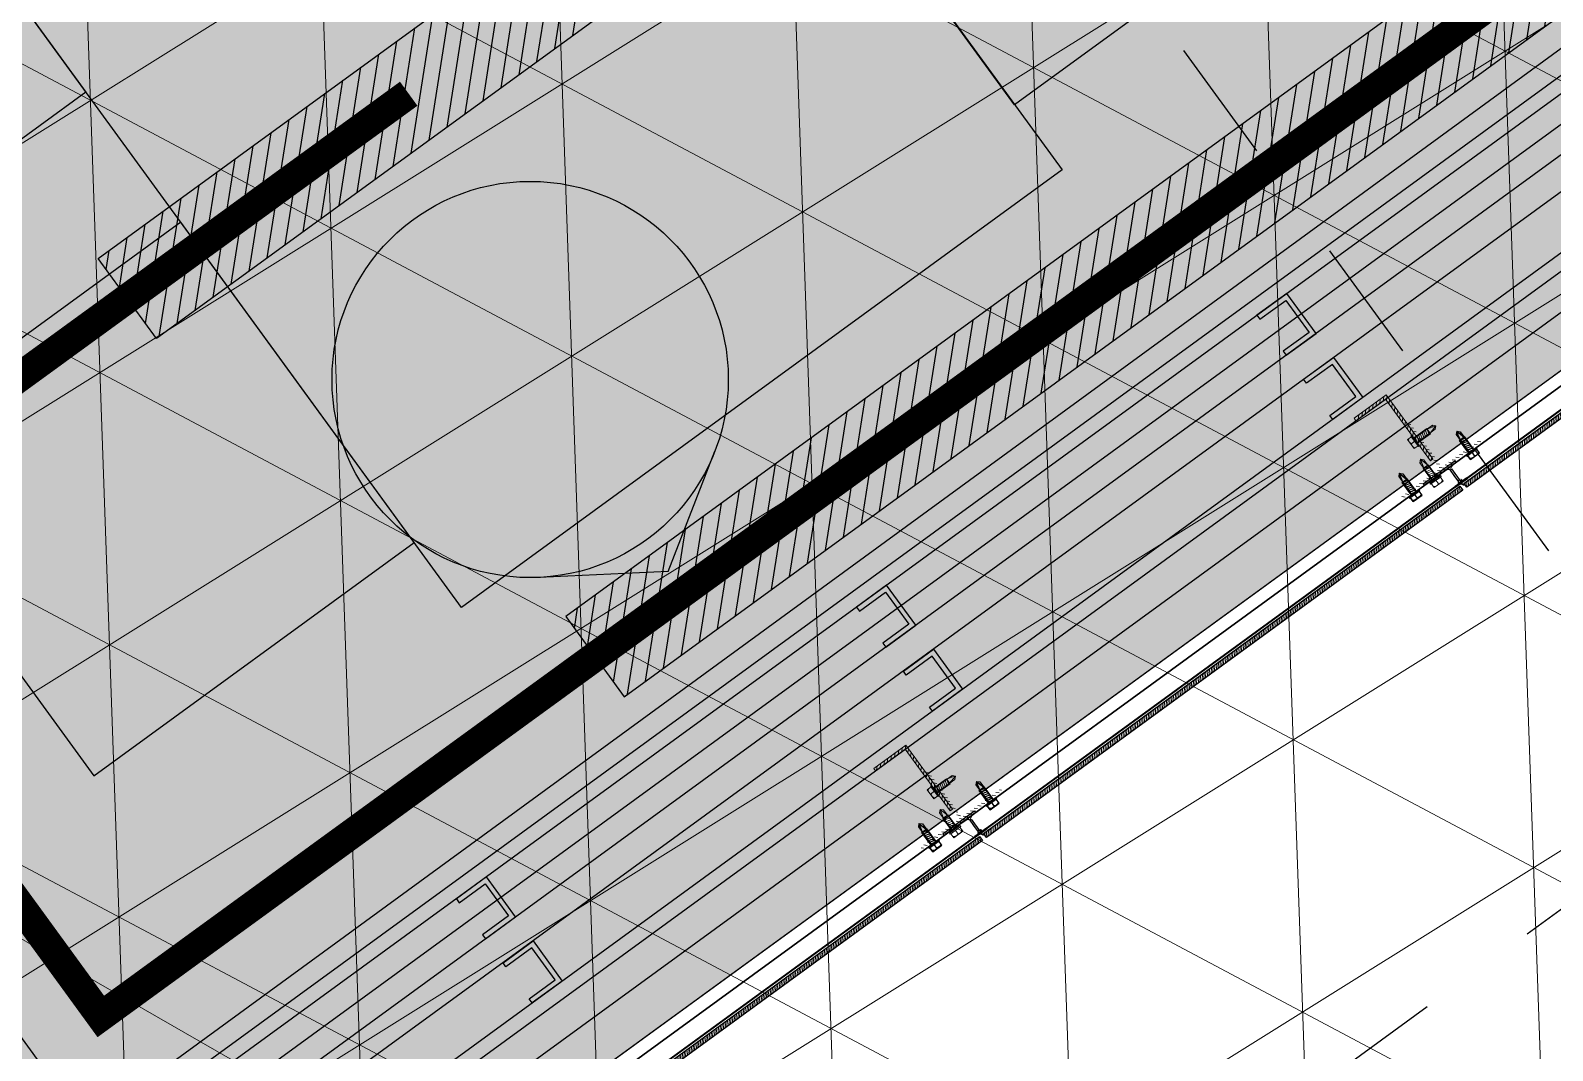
# Model space of a CAD drawing. Header units: metres. Extents: x 678805 to 1359287, y 2747329 to 5497370.
# Drawn here: x 679857.959 to 679859.495, y 2748707.776 to 2748708.806 of the extents above; entities that cross this region are included whole.
import ezdxf
from ezdxf.enums import TextEntityAlignment as Align

# ---------------------------------------------------------------- set-up
doc = ezdxf.new("R2010")
doc.units = ezdxf.units.M
doc.linetypes.add('XREF_MON_BUILDINGS$0$Dash_2_', pattern=[0.25, 0.125, -0.125])
doc.linetypes.add('XREF_MON_BUILDINGS$0$Hidden', pattern=[0.004, 0.002, -0.002])
for name, color, linetype in [('00_XREF_MON_HSC_PAVEMENT', 7, 'Continuous'), ('00_XREF_TWQ_BUILDINGS', 7, 'Continuous'), ('XREF_MON_BUILDINGS$0$00-AUX LIGHTING', 30, 'Continuous'), ('XREF_MON_BUILDINGS$0$00-Modulos DEFINIDOS', 7, 'Continuous'), ('XREF_MON_BUILDINGS$0$00-Modulos ROOFS', 2, 'Continuous'), ('XREF_MON_BUILDINGS$0$02-L-01_Structure t2', 7, 'Continuous'), ('XREF_MON_BUILDINGS$0$02-L-01_Struture aux', 4, 'Continuous'), ('XREF_MON_BUILDINGS$0$02-L-Insulation', 252, 'Continuous'), ('XREF_MON_BUILDINGS$0$02-L-INT Panel', 5, 'Continuous'), ('XREF_MON_BUILDINGS$0$02-L-panel', 5, 'Continuous'), ('XREF_MON_BUILDINGS$0$02_L_Furniture', 7, 'Continuous')]:
    doc.layers.add(name, color=color, linetype=linetype)
doc.layers.add('02-L-Waterfeatures 01', color=7, linetype='Continuous', true_color=0x4da6ff)
doc.layers.add('XREF_MON_BUILDINGS$0$0-WIPEOUTS', color=7, linetype='Continuous', true_color=0xffffff)
doc.layers.add('XREF_MON_BUILDINGS$0$00_AUX', color=3, linetype='Continuous', plot=False)
for name, color, linetype, lineweight in [('XREF_MON_BUILDINGS$0$02-H-251', 251, 'Continuous', 0), ('XREF_MON_BUILDINGS$0$02-H-254', 254, 'Continuous', 0), ('XREF_MON_BUILDINGS$0$02-L-01_Structure L', 7, 'Continuous', 5), ('XREF_MON_BUILDINGS$0$02-L-01_Structure T', 8, 'Continuous', 5), ('XREF_MON_GENERAL_LAYOUT$0$02-L-Level Curves 0.25-0.75m', 33, 'Continuous', 5)]:
    doc.layers.add(name, color=color, linetype=linetype, lineweight=lineweight)
doc.layers.add('XREF_MON_BUILDINGS$0$02-KH-13 Restaurant', color=7, linetype='Continuous', lineweight=30, true_color=0xed2d02)
doc.layers.add('XREF_MON_HSC_PAVEMENT$0$03-TR-Pavement_07_Precast irregular Concrete Blocks', color=7, linetype='Continuous', lineweight=5, true_color=0xb3b3b3)
doc.layers.get('XREF_MON_BUILDINGS$0$02-KH-13 Restaurant').off()
doc.styles.add('XREF_MON_GENERAL_LAYOUT$0$Standard', font='arial.ttf')
doc.linetypes.add('XREF_MON_BUILDINGS$0$BATTING', pattern='A,0.0001,-0.1,[134,ltypeshp.shx,S=0.1,R=0,X=-0.1,Y=0],-0.2,[134,ltypeshp.shx,S=0.1,R=180,X=0.1,Y=0],-0.1', length=0.4001)

# ---------------------------------------------------------------- blocks, each defined once
blk = doc.blocks.new('XREF_MON_BUILDINGS$0$modulo kiosco')
at = {"layer": 'XREF_MON_BUILDINGS$0$0-WIPEOUTS', "true_color": 0xfcfcfc}
h = blk.add_hatch(color=7, dxfattribs=at)
h.dxf.hatch_style = 1
h.paths.add_polyline_path([(119.6986085139215, -61.62058441969566), (119.6986085125245, -56.82058442011476), (124.4986085132696, -56.82058442058042), (124.4986085123383, -61.62058442132547)])
at = {"layer": 'XREF_MON_BUILDINGS$0$00-Modulos ROOFS', "lineweight": 0}
blk.add_lwpolyline([(119.6986085139215, -61.62058441969566), (119.6986085125245, -56.82058442011476), (124.4986085132696, -56.82058442058042), (124.4986085123383, -61.62058442132547)], close=True, dxfattribs=at)
at = {"layer": 'XREF_MON_BUILDINGS$0$00-Modulos ROOFS'}
blk.add_lwpolyline([(124.4986085137352, -57.12058442062698), (124.4986085132696, -56.82058442058042), (124.1986085125245, -56.82058442151174), (119.9986085128039, -56.82058442034759), (119.6986085125245, -56.82058442011476), (119.6986085125245, -57.12058442085981), (119.6986085134558, -61.32058442058042), (119.6986085139215, -61.62058441969566), (119.9986085128039, -61.62058442062698), (124.1986085125245, -61.62058442109264), (124.4986085123383, -61.62058442132547), (124.4986085128039, -61.32058442081325)], close=True, dxfattribs=at)
blk = doc.blocks.new('XREF_MON_BUILDINGS$0$Rest_4seats')
at = {"linetype": 'Continuous'}
for points in [[(-0.0811165887261609, 0.3716576872943165), (-0.0830123020676865, 0.7716531951077741), (-0.4830078098811974, 0.7697574817662485), (-0.4811120965396753, 0.3697619739528477)], [(0.5661806441763666, -0.3752829761968428), (0.5626261816610203, 0.3747086009533405), (-0.5623611840642866, 0.3693769071803104), (-0.5588067215489332, -0.3806146699698729)], [(-0.07756212621080749, -0.37833388985581), (-0.07566641286928188, -0.7783293976693244), (-0.4756619206827963, -0.78022511101085), (-0.4775576340243219, -0.3802296031973356)], [(0.08493604883847183, -0.3775637563109058), (0.08683176217999744, -0.7775592641242497), (0.4868272699933982, -0.7756635507827809), (0.4849315566517021, -0.3756680429693233)]]:
    blk.add_lwpolyline(points, close=True, dxfattribs=at)
at = {"layer": 'XREF_MON_BUILDINGS$0$00_AUX', "linetype": 'XREF_MON_BUILDINGS$0$Dash_2_'}
blk.add_lwpolyline([(-1.468512145004503, 1.66509695255553), (-1.452635545769148, -1.684865425381929), (1.472331605116459, -1.671003021572119), (1.456455005881253, 1.678959356365397)], close=True, dxfattribs=at)
blk = doc.blocks.new('XREF_MON_BUILDINGS$0$AUTORROSCANTE')
at = {"layer": 'XREF_MON_BUILDINGS$0$02-L-01_Structure t2', "color": 0}
for p, q in [((-31.20000000000002, 5.629165124598842), (-26.19999999999959, 5.62916512459816)), ((-31.19999999999999, -3.410605131648481e-13), (-26.19999999999976, 0)), ((-2.365309734828713, 2.5), (-25, 2.5)), ((0, 0), (-8.999999999999972, 2.5)), ((0, 0), (-3.600692283157343, -1.09366380576239)), ((0, 0), (-2.365309734828713, 2.5)), ((0, 0), (-2.365309734828713, -2.5)), ((-31.20000000000002, -5.629165124598899), (-26.19999999999948, -5.629165124599581)), ((-2.365309734828713, -2.5), (-25, -2.5)), ((-3.600692283157343, -1.09366380576239), (-2.365309734828713, -2.5))]:
    blk.add_line(p, q, dxfattribs=at)
at = {"layer": 'XREF_MON_BUILDINGS$0$02-L-01_Structure t2', "color": 253}
for p, q in [((-25, 3.149999999999977), (-8.999999999999943, 3.150000000000034)), ((-23.47427264461649, -3.14999999999992), (-25, 2.662522019210144)), ((-21.40651940967126, -3.14999999999992), (-23.06020473028568, 3.149999999999864)), ((-19.338766174726, -3.14999999999992), (-20.99245149534045, 3.14999999999992)), ((-17.27101293978083, -3.14999999999992), (-18.92469826039516, 3.150000000000034)), ((-15.20325970483566, -3.14999999999992), (-16.85694502544993, 3.150000000000034)), ((-13.1355064698904, -3.14999999999992), (-14.78919179050473, 3.149999999999977)), ((-11.06775323494514, -3.14999999999992), (-12.72143855555953, 3.149999999999977)), ((-9, -3.14999999999992), (-10.65368532061433, 3.150000000000034)), ((-9, -3.14999999999992), (-8.999999999999972, 3.150000000000034)), ((-25, -3.149999999999977), (-9, -3.149999999999977)), ((-3.600692283157343, -1.09366380576239), (-9, -2.5))]:
    blk.add_line(p, q, dxfattribs=at)
at = {"layer": 'XREF_MON_BUILDINGS$0$02-L-01_Structure t2', "color": 0}
for points in [[(-31.20000000000002, 5.629165124598842), (-26.19999999999996, 5.629165124598842), (-26.19999999999996, -5.629165124599581), (-31.20000000000002, -5.629165124599581)], [(-26.19999999999951, 6.5), (-25, 6.5), (-25, -6.500000000000057), (-26.19999999999951, -6.500000000000057)]]:
    blk.add_lwpolyline(points, close=True, dxfattribs=at)
for centre, start, end in [((-26.98608579049073, 2.367525475711773), 129.2840388374925, 214.1828116507075), ((-26.98608579049073, -2.366719793068796), 145.8304296466695, 230.7332658614822)]:
    blk.add_arc(centre, 4.213914209509284, start, end, dxfattribs=at)
blk = doc.blocks.new('XREF_MON_BUILDINGS$0$ULMA_Montante VV')
at = {"layer": 'XREF_MON_BUILDINGS$0$02-H-251', "ltscale": 125}
h = blk.add_hatch(dxfattribs=at)
h.set_pattern_fill('ANSI31', color=256, scale=0.001, angle=450, style=0)
h.set_pattern_definition([(134.9999999999999, (-0.05125000000043656, -0.00250000000005457), (-0.002245064030267289, -0.002245064030267287), [])])
edge = h.paths.add_edge_path()
edge.add_line((-0.05095000000073924, -0.00250000000005457), (0.04844999999841093, -0.00250000000005457))
edge.add_arc((0.04844999999841093, -0.002200000000129876), 0.0003, 270, 360)
edge.add_line((0.04874999999992724, -0.002200000000129876), (0.04874999999992724, -0.0003000000001520675))
edge.add_arc((0.04844999999841093, -0.0003000000001520675), 0.0003, 0, 90)
edge.add_line((0.04844999999841093, 0), (0, 0))
edge.add_line((0, 0), (0, 0.05719999999996617))
edge.add_arc((-0.0003000000015163096, 0.05719999999996617), 0.0003, 0, 90)
edge.add_line((-0.0003000000015163096, 0.05749999999989086), (-0.002200000000811997, 0.05749999999989086))
edge.add_arc((-0.002200000000811997, 0.05719999999996617), 0.0003, 90, 180)
edge.add_line((-0.002500000000509317, 0.05719999999996617), (-0.002500000000509317, 0))
edge.add_line((-0.002500000000509317, 0), (-0.05095000000073924, 0))
edge.add_arc((-0.05095000000073924, -0.0003000000001520675), 0.0003, 90, 180)
edge.add_line((-0.05125000000043656, -0.0003000000001520675), (-0.05125000000043656, -0.002200000000129876))
edge.add_arc((-0.05095000000073924, -0.002200000000129876), 0.0003, 180, 270)
blk = doc.blocks.new('XREF_MON_BUILDINGS$0$ULMA_Autotaladrante')
at = {"layer": 'XREF_MON_BUILDINGS$0$02-L-01_Structure T', "color": 252}
for p, q in [((-0.02500000000509317, 2.273736754432321e-13), (-0.02263469026956955, 0.00250000000005457)), ((-0.02500000000509317, 2.273736754432321e-13), (-0.01600000000325963, 0.00250000000005457)), ((-0.02500000000509317, 2.273736754432321e-13), (-0.02263469026956955, -0.002499999999599822)), ((-0.02500000000509317, 2.273736754432321e-13), (-0.02139930772136722, -0.001093663805477263)), ((-0.02263469026956955, 0.00250000000005457), (0, 0.00250000000005457)), ((0, 0.003150000000232467), (-0.01600000000325963, 0.003150000000232467)), ((-0.01600000000325963, -0.003149999999777719), (-0.01600000000325963, 0.003150000000232467)), ((-0.01600000000325963, -0.003149999999777719), (-0.01434631468237058, 0.003150000000232467)), ((-0.01393224676803584, -0.003149999999777719), (-0.01227856144714679, 0.003150000000232467)), ((-0.0118644935323573, -0.003149999999777719), (-0.01021080821146825, 0.003150000000232467)), ((-0.00979674029713351, -0.003149999999777719), (-0.008143054976244457, 0.003150000000232467)), ((-0.00772898706190972, -0.003149999999777719), (-0.006075301741020667, 0.003150000000232467)), ((-0.005661233826231182, -0.003149999999777719), (-0.004007548505342129, 0.003150000000232467)), ((-0.003593480591007392, -0.003149999999777719), (-0.001939795270118339, 0.003150000000232467)), ((-0.001525727355783602, -0.003149999999777719), (0, 0.002662522019363678)), ((0.006200000001172157, 0.005629165124673818), (0.001200000000153523, 0.005629165124673818)), ((0.006200000001172157, 2.273736754432321e-13), (0.001200000000153523, 2.273736754432321e-13)), ((-0.02139930772136722, -0.001093663805477263), (-0.02263469026956955, -0.002499999999599822)), ((-0.02263469026956955, -0.002499999999599822), (0, -0.002499999999599822)), ((-0.02139930772136722, -0.001093663805477263), (-0.01600000000325963, -0.002499999999599822)), ((0, -0.003149999999777719), (-0.01600000000325963, -0.003149999999777719)), ((0.006200000001172157, -0.005629165124219071), (0.001200000000153523, -0.005629165124219071))]:
    blk.add_line(p, q, dxfattribs=at)
for points in [[(0.001200000000153523, 0.006499999999959982), (0, 0.006499999999959982), (0, -0.006499999999732609), (0.001200000000153523, -0.006499999999732609)], [(0.006200000001172157, 0.005629165124673818), (0.001200000000153523, 0.005629165124673818), (0.001200000000153523, -0.005629165124219071), (0.006200000001172157, -0.005629165124219071)]]:
    blk.add_lwpolyline(points, close=True, dxfattribs=at)
for centre, start, end in [((0.001986085791031655, 0.002367525475847287), 325.8171883654993, 50.71596115511253), ((0.001986085791031655, -0.002366719792689764), 309.2667341381091, 34.16957033823044)]:
    blk.add_arc(centre, 0.004213914210367771, start, end, dxfattribs=at)
blk = doc.blocks.new('XREF_MON_BUILDINGS$0$ULMA_Escuadra40x80_Seccion')
at = {"layer": 'XREF_MON_BUILDINGS$0$02-H-251', "ltscale": 125}
h = blk.add_hatch(dxfattribs=at)
h.set_pattern_fill('ANSI31', color=256, scale=0.001, angle=360, style=0)
h.set_pattern_definition([(45, (0, 0), (-0.002245064030267288, 0.002245064030267289), [])])
h.paths.add_polyline_path([(0, 0.0799999999994725), (0.002999999989697244, 0.0799999999994725), (0.002999999989697244, 0.002999999999701686), (0.03999999999359716, 0.002999999999701686), (0.03999999999359716, 0), (0, 0)])
at = {"layer": 'XREF_MON_BUILDINGS$0$02-L-01_Structure L', "linetype": 'Continuous'}
blk.add_lwpolyline([(0, 0.0799999999994725), (0.002999999989697244, 0.0799999999994725), (0.002999999989697244, 0.002999999999701686), (0.03999999999359716, 0.002999999999701686), (0.03999999999359716, 0), (0, 0)], close=True, dxfattribs=at)
blk = doc.blocks.new('XREF_MON_BUILDINGS$0$Modulos_Restaurant Monasya')
at = {"layer": 'XREF_MON_BUILDINGS$0$00-AUX LIGHTING', "linetype": 'Continuous'}
h = blk.add_hatch(dxfattribs=at)
h.set_pattern_fill('ANSI31', color=1, scale=0.005, angle=180)
h.set_pattern_definition([(225, (40.55274165048733, 5.792600638013935), (0.01122532015133644, -0.01122532015133644), [])])
h.paths.add_polyline_path([(18.20590907266836, 4.369047816898842), (18.20590907266836, 4.469047816898751), (15.39991228505113, 4.469047816898751), (15.39991228505113, 4.369047816898842)])
h = blk.add_hatch(dxfattribs=at)
h.set_pattern_fill('ANSI31', color=1, scale=0.005, angle=180)
h.set_pattern_definition([(225, (40.47430946690049, -2.007220089990257), (0.01122532015133644, -0.01122532015133644), [])])
h.paths.add_polyline_path([(17.67227047816762, 3.798951550316474), (17.67227047816762, 3.898951550316497), (18.37466197329231, 3.898951550316497), (18.37466197329231, 3.798951550316474)])
at = {"layer": 'XREF_MON_BUILDINGS$0$02-H-251', "linetype": 'XREF_MON_BUILDINGS$0$Hidden', "ltscale": 125}
h = blk.add_hatch(dxfattribs=at)
h.set_pattern_fill('ANSI31', color=256, scale=0.001, angle=540.0335098901293, style=0)
h.set_pattern_definition([(225.0335098901293, (272.9656569557972, 175.2824043180491), (0.002246376689687705, -0.002243750602903029), [])])
edge = h.paths.add_edge_path()
edge.add_line((17.42734717253688, 4.771882116798452), (17.42534717287899, 4.771880947082707))
edge.add_line((17.42534717287901, 4.771880947082764), (17.41847553589182, 4.772122338715462))
edge.add_line((17.41847553589179, 4.772122338715462), (17.41759615086846, 4.773065908009869))
edge.add_arc((17.417376685882, 4.772861371657086), 0.0003, 42.98350989012935, 132.9835098901408)
edge.add_line((17.41717214952894, 4.773080836643544), (17.41622839381557, 4.77220127788155))
edge.add_line((17.41622839381557, 4.77220127788155), (17.41447803901923, 4.772262765560356))
edge.add_line((17.41447803901929, 4.772262765560413), (17.41359861794984, 4.773206373531821))
edge.add_arc((17.4133791529631, 4.773001837178185), 0.0003, 42.98350989014416, 132.9835098901408)
edge.add_line((17.41317461661009, 4.773221302164643), (17.41223082221333, 4.772341707351302))
edge.add_line((17.41223082221336, 4.772341707351302), (17.39927524970363, 4.772796819693781))
edge.add_arc((17.39934546378186, 4.774795586809205), 0.002, 180.0335098901293, 267.98810140124306, ccw=False)
edge.add_line((17.39734546412393, 4.774794417093403), (17.39734152840794, 4.781523770422325))
edge.add_line((17.39734152840794, 4.781523770422268), (17.39733606536802, 4.790864567812719))
edge.add_line((17.39733606536805, 4.790864567812719), (17.40248606448722, 4.790867579830831))
edge.add_line((17.40248606448722, 4.790867579830774), (17.40248547962932, 4.791867579659936))
edge.add_line((17.40248547962932, 4.791867579659993), (17.3971680866963, 4.79186446974029))
edge.add_arc((17.39716791123891, 4.792164469688714), 0.0003, -149.96649010987488, -89.96649010987068, ccw=False)
edge.add_line((17.39690819139082, 4.792014317763915), (17.39524351614443, 4.794893729415151))
edge.add_arc((17.3949837962964, 4.794743577490408), 0.0003, 30.03350989014379, 210.033509890125)
edge.add_line((17.39472407644826, 4.794593425565722), (17.39604199067793, 4.79231381121059))
edge.add_arc((17.39578227082984, 4.792163659285848), 0.0003, -89.96649010987068, 30.033509890125003, ccw=False)
edge.add_line((17.39578244628723, 4.791863659337423), (17.3880354821008, 4.791859128463614))
edge.add_line((17.3880354821008, 4.79185912846367), (17.3880360669587, 4.790859128634509))
edge.add_line((17.38803606695865, 4.790859128634452), (17.39403606593231, 4.790862637781743))
edge.add_line((17.39403606593237, 4.790862637781743), (17.39403708943365, 4.789112638080667))
edge.add_arc((17.39428708939096, 4.789112784295185), 0.0002500000000000272, 180.0335098901293, 360.0335098901293)
edge.add_line((17.3945370893482, 4.789112930509646), (17.39453606584692, 4.790862930210722))
edge.add_line((17.39453606584698, 4.790862930210665), (17.39553606567591, 4.790863515068565))
edge.add_line((17.39553606567586, 4.790863515068509), (17.3955455663546, 4.77461909500505))
edge.add_arc((17.39354556669673, 4.774617925289363), 0.002, -82.51907325967278, 0.033509890129323594, ccw=False)
edge.add_line((17.39380595898018, 4.772634948774567), (17.38789717928398, 4.771859044155065))
edge.add_line((17.38789717928398, 4.771859044155121), (17.38789823202816, 4.770059044462982))
edge.add_line((17.38789823202819, 4.770059044462982), (17.42734822528107, 4.770082117106426))
edge.add_line((17.42734822528109, 4.770082117106313), (17.42734717253691, 4.771882116798452))
h = blk.add_hatch(dxfattribs=at)
h.set_pattern_fill('ANSI31', color=256, scale=0.001, angle=540.0335098901293, style=0)
h.set_pattern_definition([(225.0335098901293, (273.5656568531796, 175.2827552327779), (0.002246376689687705, -0.002243750602903029), [])])
edge = h.paths.add_edge_path()
edge.add_line((18.02734706991924, 4.772233031527321), (18.02534707026135, 4.772231861811576))
edge.add_line((18.02534707026132, 4.772231861811633), (18.01847543327412, 4.772473253444332))
edge.add_line((18.01847543327415, 4.772473253444218), (18.01759604825082, 4.773416822738625))
edge.add_arc((18.01737658326437, 4.773212286385842), 0.0003, 42.98350989012935, 132.9835098901408)
edge.add_line((18.01717204691136, 4.773431751372414), (18.01622829119799, 4.772552192610419))
edge.add_line((18.01622829119799, 4.772552192610419), (18.01447793640165, 4.772613680289226))
edge.add_line((18.01447793640165, 4.772613680289169), (18.01359851533221, 4.773557288260577))
edge.add_arc((18.01337905034546, 4.773352751906941), 0.0003, 42.98350989014416, 132.9835098901408)
edge.add_line((18.01317451399245, 4.773572216893399), (18.01223071959569, 4.772692622080058))
edge.add_line((18.01223071959572, 4.772692622080172), (17.999275147086, 4.773147734422651))
edge.add_arc((17.99934536116422, 4.775146501537961), 0.002, 180.0335098901293, 267.98810140124306, ccw=False)
edge.add_line((17.99734536150629, 4.775145331822273), (17.9973414257903, 4.781874685151195))
edge.add_line((17.9973414257903, 4.781874685151138), (17.99733596275038, 4.791215482541588))
edge.add_line((17.99733596275041, 4.791215482541588), (18.00248596186958, 4.791218494559701))
edge.add_line((18.00248596186958, 4.791218494559644), (18.00248537701168, 4.792218494388806))
edge.add_line((18.00248537701168, 4.792218494388862), (17.99716798407866, 4.792215384469159))
edge.add_arc((17.99716780862127, 4.792515384417584), 0.0003, -149.96649010987488, -89.96649010987068, ccw=False)
edge.add_line((17.99690808877318, 4.792365232492784), (17.99524341352679, 4.79524464414402))
edge.add_arc((17.99498369367876, 4.795094492219278), 0.0003, 30.03350989014379, 210.033509890125)
edge.add_line((17.99472397383067, 4.794944340294592), (17.99604188806035, 4.79266472593946))
edge.add_arc((17.99578216821226, 4.792514574014717), 0.0003, -89.96649010987068, 30.033509890125003, ccw=False)
edge.add_line((17.99578234366959, 4.792214574066293), (17.98803537948316, 4.792210043192483))
edge.add_line((17.98803537948316, 4.792210043192426), (17.98803596434107, 4.791210043363265))
edge.add_line((17.98803596434107, 4.791210043363321), (17.99403596331473, 4.791213552510612))
edge.add_line((17.99403596331473, 4.791213552510612), (17.99403698681601, 4.789463552809536))
edge.add_arc((17.99428698677332, 4.789463699023941), 0.0002500000000000272, 180.0335098901293, 360.0335098901293)
edge.add_line((17.99453698673062, 4.789463845238402), (17.99453596322934, 4.791213844939477))
edge.add_line((17.99453596322928, 4.791213844939534), (17.99553596305822, 4.791214429797435))
edge.add_line((17.99553596305827, 4.791214429797378), (17.99554546373702, 4.77497000973392))
edge.add_arc((17.99354546407909, 4.774968840018118), 0.002, -82.51907325967278, 0.033509890129323594, ccw=False)
edge.add_line((17.99380585636254, 4.772985863503436), (17.98789707666634, 4.772209958883934))
edge.add_line((17.9878970766664, 4.772209958883877), (17.98789812941058, 4.770409959191738))
edge.add_line((17.98789812941055, 4.770409959191738), (18.02734812266343, 4.770433031835182))
edge.add_line((18.02734812266345, 4.770433031835182), (18.02734706991927, 4.772233031527321))
at = {"layer": 'XREF_MON_BUILDINGS$0$02-H-254', "ltscale": 125}
h = blk.add_hatch(dxfattribs=at)
h.set_pattern_fill('ANSI31', color=256, scale=0.0005, angle=180.0335098901293, style=0)
h.set_pattern_definition([(225.0335098901293, (273.1084896004012, 175.1551842837747), (0.001123188344843853, -0.001121875301451514), [])])
h.paths.add_polyline_path([(17.39383144930281, 4.798756136759152), (16.79896208758726, 4.798408222664989), (16.79896497221637, 4.793476035342451), (17.39383433292119, 4.793825677574318)])
h = blk.add_hatch(dxfattribs=at)
h.set_pattern_fill('ANSI31', color=256, scale=0.0005, angle=180.0335098901293, style=0)
h.set_pattern_definition([(225.0335098901293, (273.7084894977835, 175.1555351985035), (0.001123188344843853, -0.001121875301451514), [])])
h.paths.add_polyline_path([(17.99383134668517, 4.799107051487908), (17.39896198496956, 4.798759137393859), (17.39896486959873, 4.79382695007132), (17.99383423030361, 4.794176592303074)])
h = blk.add_hatch(dxfattribs=at)
h.set_pattern_fill('ANSI31', color=256, scale=0.0005, angle=180.0335098901293, style=0)
h.set_pattern_definition([(225.0335098901293, (274.3084893951659, 175.1558861132324), (0.001123188344843853, -0.001121875301451514), [])])
h.paths.add_polyline_path([(18.60917382122256, 4.79938022702504), (17.99896188235198, 4.799110052122614), (17.99896476698109, 4.79417786480019), (18.60917670484093, 4.794449767840206)])
at = {"layer": 'XREF_MON_BUILDINGS$0$00-AUX LIGHTING', "linetype": 'Continuous'}
for p, q in [((18.09548927758769, 4.393032444179084), (17.98586172246479, 4.322488557635495)), ((18.09548927758772, 4.393032444179084), (18.20428126639894, 4.3212066553466))]:
    blk.add_line(p, q, dxfattribs=at)
at = {"layer": 'XREF_MON_BUILDINGS$0$00-AUX LIGHTING', "color": 1, "linetype": 'Continuous'}
for points in [[(18.20590907266836, 4.369047816898842), (18.20590907266836, 4.469047816898751), (15.39991228505113, 4.469047816898751), (15.39991228505113, 4.369047816898842)], [(17.67227047816762, 3.798951550316474), (17.67227047816762, 3.898951550316497), (18.37466197329231, 3.898951550316497), (18.37466197329231, 3.798951550316474)]]:
    blk.add_lwpolyline(points, close=True, dxfattribs=at)
at = {"layer": 'XREF_MON_BUILDINGS$0$00-AUX LIGHTING', "linetype": 'Continuous', "const_width": 0.03}
blk.add_lwpolyline([(18.82291067885853, 0.3796215425745135), (14.78291067885553, 0.3796215425745135), (14.78291067885553, 4.419047816897432), (18.82291067885853, 4.419047816897432)], close=True, dxfattribs=at)
blk.add_lwpolyline([(18.023411851684, 3.848947085656164), (18.82291067885853, 3.848947085656164)], dxfattribs=at)
at = {"layer": 'XREF_MON_BUILDINGS$0$00-AUX LIGHTING', "linetype": 'Continuous'}
blk.add_circle((18.09408816524828, 4.154301051909215), 0.2, dxfattribs=at)
at = {"layer": 'XREF_MON_BUILDINGS$0$02-L-01_Struture aux', "linetype": 'XREF_MON_BUILDINGS$0$Hidden'}
for p, q in [((17.39472407644826, 4.794593425565722), (17.39604199067793, 4.792313811210533)), ((17.39524351614443, 4.794893729415207), (17.39690819139082, 4.792014317763915)), ((17.99472397383067, 4.794944340294592), (17.99604188806029, 4.792664725939403)), ((17.99524341352685, 4.795244644143963), (17.99690808877318, 4.792365232492784)), ((17.39578244628723, 4.791863659337423), (17.3880354821008, 4.79185912846367)), ((17.38803606695865, 4.790859128634452), (17.3880354821008, 4.79185912846367)), ((17.39383606596652, 4.790862520810151), (17.38803606695865, 4.790859128634452)), ((17.39383708946792, 4.789112521109132), (17.39383606596652, 4.790862520810151)), ((17.39553606567586, 4.790863515068509), (17.39433606588113, 4.790862813239073)), ((17.39433708938242, 4.789112813538054), (17.39433606588113, 4.790862813239073)), ((17.3955455663546, 4.77461909500505), (17.39553606567586, 4.790863515068509)), ((17.40248547962932, 4.791867579659993), (17.3971680866963, 4.79186446974029)), ((17.40248606448722, 4.790867579830774), (17.39733606536805, 4.790864567812719)), ((17.39734152840794, 4.781523770422268), (17.39733606536805, 4.790864567812719)), ((17.39734546412393, 4.774794417093403), (17.39734152840794, 4.781523770422268)), ((17.40248606448722, 4.790867579830774), (17.40248547962932, 4.791867579659993)), ((17.99578234366959, 4.792214574066293), (17.98803537948316, 4.792210043192426)), ((17.98803596434107, 4.791210043363321), (17.98803537948316, 4.792210043192426)), ((17.99383596334894, 4.791213435539021), (17.98803596434107, 4.791210043363321)), ((17.99383698685028, 4.789463435837888), (17.99383596334894, 4.791213435539021)), ((17.99553596305827, 4.791214429797378), (17.9943359632635, 4.791213727967943)), ((17.99433698676478, 4.789463728266924), (17.9943359632635, 4.791213727967943)), ((17.99554546373702, 4.77497000973392), (17.99553596305827, 4.791214429797378)), ((18.00248537701168, 4.792218494388862), (17.99716798407866, 4.792215384469159)), ((18.00248596186958, 4.791218494559644), (17.99733596275041, 4.791215482541588)), ((17.9973414257903, 4.781874685151138), (17.99733596275041, 4.791215482541588)), ((17.99734536150629, 4.775145331822273), (17.9973414257903, 4.781874685151138)), ((18.00248596186958, 4.791218494559644), (18.00248537701168, 4.792218494388862)), ((17.39380595898018, 4.772634948774567), (17.38789717928398, 4.771859044155121)), ((17.38789823202819, 4.770059044462982), (17.38789717928398, 4.771859044155121)), ((17.42734822528109, 4.770082117106313), (17.38789823202819, 4.770059044462982)), ((17.39927524970363, 4.772796819693781), (17.41223082221336, 4.772341707351302)), ((17.41317461661009, 4.773221302164643), (17.41223082221336, 4.772341707351302)), ((17.41359861794979, 4.773206373531821), (17.41447803901929, 4.772262765560413)), ((17.41447803901929, 4.772262765560413), (17.41622839381557, 4.77220127788155)), ((17.41717214952894, 4.773080836643544), (17.41622839381557, 4.77220127788155)), ((17.41759615086846, 4.773065908009812), (17.41847553589179, 4.772122338715462)), ((17.41847553589179, 4.772122338715462), (17.42534717287901, 4.771880947082764)), ((17.42734717253688, 4.771882116798452), (17.42534717287901, 4.771880947082764)), ((17.42609717275064, 4.771881385726147), (17.42534717287901, 4.771880947082764)), ((17.42734822528109, 4.770082117106313), (17.42734717253688, 4.771882116798452)), ((17.99380585636254, 4.772985863503436), (17.9878970766664, 4.772209958883877)), ((17.98789812941055, 4.770409959191738), (17.9878970766664, 4.772209958883877)), ((18.02734812266345, 4.770433031835182), (17.98789812941055, 4.770409959191738)), ((17.999275147086, 4.773147734422651), (18.01223071959572, 4.772692622080172)), ((18.01317451399245, 4.773572216893399), (18.01223071959572, 4.772692622080172)), ((18.01359851533221, 4.77355728826069), (18.01447793640165, 4.772613680289169)), ((18.01447793640165, 4.772613680289169), (18.01622829119799, 4.772552192610419)), ((18.01717204691136, 4.773431751372414), (18.01622829119799, 4.772552192610419)), ((18.01759604825082, 4.773416822738682), (18.01847543327415, 4.772473253444218)), ((18.01847543327415, 4.772473253444218), (18.02534707026132, 4.772231861811633)), ((18.02734706991924, 4.772233031527321), (18.02534707026132, 4.772231861811633)), ((18.02609707013301, 4.772232300455016), (18.02534707026132, 4.772231861811633)), ((18.02734812266345, 4.770433031835182), (18.02734706991924, 4.772233031527321))]:
    blk.add_line(p, q, dxfattribs=at)
at = {"layer": 'XREF_MON_BUILDINGS$0$02-L-01_Struture aux'}
for p, q in [((14.43684219078256, 4.770284427720981), (19.16363470716351, 4.773048930065102)), ((19.16363475933252, 4.772959730494676), (14.43684224295168, 4.77019522816488))]:
    blk.add_line(p, q, dxfattribs=at)
at = {"layer": 'XREF_MON_BUILDINGS$0$02-L-01_Struture aux', "linetype": 'Continuous'}
for p, q in [((14.68037604510289, 4.612079919485723), (18.92037531993833, 4.614559716902818)), ((14.68039359083934, 4.582079924617233), (18.92039286567478, 4.584559722034328))]:
    blk.add_line(p, q, dxfattribs=at)
at = {"layer": 'XREF_MON_BUILDINGS$0$02-L-01_Struture aux'}
for points in [[(14.43683060736214, 4.790089928240718), (19.06996957054417, 4.792799660247965)], [(19.06997002097359, 4.792029508509813), (14.43683105779212, 4.789319776502566)]]:
    blk.add_lwpolyline(points, dxfattribs=at)
at = {"layer": 'XREF_MON_BUILDINGS$0$02-L-01_Struture aux', "linetype": 'Continuous'}
for points in [[(17.46284172649933, 4.61370726676023), (17.4253755756161, 4.613685354376457), (17.42534633272203, 4.663685345825002), (17.46281248360526, 4.663707258202408), (17.46281540789471, 4.658707259057564), (17.43034925615632, 4.658688270969606), (17.43037265047155, 4.618688277811543), (17.46283880221756, 4.618707265905073), (17.46284172650695, 4.61370726676023)], [(17.96284164098466, 4.613999695700841), (17.92537549010137, 4.613977783317182), (17.92534624720736, 4.663977774765726), (17.96281239809059, 4.663999687143018), (17.96281532237998, 4.658999687998175), (17.93034917064159, 4.65898069991033), (17.93037256495688, 4.618980706752268), (17.96283871670289, 4.618999694845797), (17.96284164099228, 4.613999695700954)], [(18.46284155546994, 4.614292124641565), (18.4253754045867, 4.614270212257907), (18.42534616169263, 4.664270203706451), (18.46281231257592, 4.664292116083743), (18.46281523686531, 4.6592921169389), (18.43034908512692, 4.659273128850941), (18.43037247944216, 4.619273135692993), (18.46283863118816, 4.619292123786408), (18.46284155547755, 4.614292124641565)], [(17.46285927223579, 4.583707271866274), (17.42539312135256, 4.583685359495234), (17.42542236424663, 4.53368536804669), (17.46288851512986, 4.533707280424096), (17.46288559084047, 4.538707279569053), (17.43041943910208, 4.53868829148098), (17.43039604478679, 4.578688284639043), (17.4628621965328, 4.578707272721431), (17.46285927224341, 4.583707271866274)], [(17.96285918672112, 4.583999700806999), (17.92539303583783, 4.583977788435959), (17.9254222787319, 4.533977796987415), (17.96288842961519, 4.533999709364821), (17.96288550532574, 4.538999708509664), (17.93041935358735, 4.538980720421705), (17.93039595927212, 4.578980713579654), (17.96286211101813, 4.578999701662156), (17.96285918672874, 4.583999700806999)], [(18.46285910120639, 4.584292129747723), (18.42539295032316, 4.584270217376684), (18.42542219321723, 4.53427022592814), (18.46288834410052, 4.534292138305545), (18.46288541981107, 4.539292137450389), (18.43041926807268, 4.53927314936243), (18.43039587375745, 4.579273142520378), (18.46286202550345, 4.57929213060288), (18.46285910121401, 4.584292129747723)]]:
    blk.add_lwpolyline(points, dxfattribs=at)
at = {"layer": 'XREF_MON_BUILDINGS$0$02-L-01_Struture aux', "linetype": 'XREF_MON_BUILDINGS$0$Hidden'}
for centre, radius, start, end in [((17.3949837962964, 4.794743577490408), 0.0003, 30.03350985841886, 210.0335098584189), ((17.99498369367876, 4.795094492219278), 0.0003, 30.03350985841886, 210.0335098584189), ((17.39408708942517, 4.789112667323593), 0.0002500000000000272, 180.0335098901292, 0.03350989012914559), ((17.39578227082984, 4.792163659285848), 0.0003, 270.0335098901291, 30.03350985841886), ((17.39716791123891, 4.792164469688714), 0.0003, 210.0335098584189, 270.0335098901291), ((17.99408698680753, 4.789463582052349), 0.0002500000000000272, 180.0335098901292, 0.03350989012914559), ((17.99578216821226, 4.792514574014717), 0.0003, 270.0335098901291, 30.03350985841886), ((17.99716780862127, 4.792515384417584), 0.0003, 210.0335098584189, 270.0335098901291), ((17.39354556669673, 4.774617925289363), 0.002, 277.480926740577, 0.03350989012914559), ((17.39934546378186, 4.774795586809205), 0.002, 180.0335098901292, 267.9881014040331), ((17.4133791529631, 4.773001837178185), 0.0003, 42.98350996192605, 132.9835098961633), ((17.417376685882, 4.772861371657086), 0.0003, 42.98350986437296, 132.9835098961633), ((17.99354546407909, 4.774968840018118), 0.002, 277.480926740577, 0.03350989012914559), ((17.99934536116422, 4.775146501537961), 0.002, 180.0335098901292, 267.9881014040331), ((18.01337905034546, 4.773352751906941), 0.0003, 42.98350996192605, 132.9835098961633), ((18.01737658326437, 4.773212286385842), 0.0003, 42.98350986437296, 132.9835098961633)]:
    blk.add_arc(centre, radius, start, end, dxfattribs=at)
at = {"layer": 'XREF_MON_BUILDINGS$0$02-L-Insulation', "linetype": 'XREF_MON_BUILDINGS$0$BATTING', "ltscale": 0.08}
blk.add_line((14.31366377850838, 4.710232095462857), (19.11368439012728, 4.713039425828583), dxfattribs=at)
at = {"layer": 'XREF_MON_BUILDINGS$0$02-L-Insulation', "linetype": 'XREF_MON_BUILDINGS$0$BATTING', "ltscale": 0.04}
blk.add_line((18.91040748884114, 4.559553877724625), (14.6804082122955, 4.55707992888631), dxfattribs=at)
at = {"layer": 'XREF_MON_BUILDINGS$0$02-L-INT Panel', "linetype": 'Continuous'}
for p, q in [((14.52033805671175, 4.676986331106036), (19.08033727682181, 4.679653283043876)), ((14.68033802934906, 4.677079908369137), (18.9203373041845, 4.679559705785891)), ((14.68034680221729, 4.662079910934267), (18.92034607705273, 4.664559708351362)), ((14.68042283374189, 4.532079933166187), (18.92042210857727, 4.534559730583283)), ((14.12034249771193, 4.516841562344666), (18.93543087887821, 4.519568506018118)), ((18.90096520039759, 3.605966364305004), (18.90043088486607, 4.519548035993012)), ((13.49977468966352, 4.491863373775118), (18.90044276162791, 4.499240949101932))]:
    blk.add_line(p, q, dxfattribs=at)
at = {"layer": 'XREF_MON_BUILDINGS$0$02-L-panel'}
for points in [[(16.79896497142761, 4.793477383934032), (16.79896208758726, 4.798408222664989), (17.39383144930281, 4.798756136759152), (17.39383433001194, 4.793830651904727), (16.79896497142761, 4.793477383934032)], [(17.39896486880997, 4.793828298662902), (17.39896198496956, 4.798759137393859), (17.99383134668517, 4.799107051487908), (17.9938342273943, 4.794181566633597), (17.39896486567875, 4.793833652539433)], [(17.99896476619233, 4.794179213391772), (17.99896188235198, 4.799110052122614), (18.60917382267718, 4.799377739859779), (18.60917670338631, 4.794452255005353), (17.99896476619233, 4.794179213391772)]]:
    blk.add_lwpolyline(points, dxfattribs=at)
at = {"layer": 'XREF_MON_BUILDINGS$0$02-L-panel', "ltscale": 125}
for points in [[(17.39383433001194, 4.793830651904727), (17.39383144930281, 4.798756136759152)], [(17.9938342273943, 4.794181566633597), (17.99383134668517, 4.799107051487908)]]:
    blk.add_lwpolyline(points, dxfattribs=at)
at = {"layer": 'XREF_MON_BUILDINGS$0$02-L-01_Struture aux', "xscale": -0.001000000003841706, "yscale": 0.000999999996565748, "zscale": 0.001, "rotation": 90.0335098901293}
for p in [(17.36876395121146, 4.747097849796887), (17.44060691372613, 4.747262415537762), (17.96876384859382, 4.747448764525643), (18.04060681110855, 4.747613330266631)]:
    blk.add_blockref('XREF_MON_BUILDINGS$0$AUTORROSCANTE', p, dxfattribs=at)
at = {"layer": 'XREF_MON_BUILDINGS$0$02-L-01_Struture aux'}
for name, p, rotation in [('XREF_MON_BUILDINGS$0$ULMA_Autotaladrante', (17.41496357325002, 4.773447555283042), 90.03825094219576), ('XREF_MON_BUILDINGS$0$ULMA_Autotaladrante', (18.01496347063244, 4.773798470011798), 90.03825094219576), ('XREF_MON_BUILDINGS$0$ULMA_Montante VV', (17.40219931981369, 4.767567408140508), 180.0335098901292), ('XREF_MON_BUILDINGS$0$ULMA_Montante VV', (18.00219921719605, 4.767918322869377), 180.0335098901292), ('XREF_MON_BUILDINGS$0$ULMA_Escuadra40x80_Seccion', (17.40475316310187, 4.67550598209084), 0.03350989012920974), ('XREF_MON_BUILDINGS$0$ULMA_Escuadra40x80_Seccion', (18.00475306048423, 4.67585689681971), 0.03350989012920974), ('XREF_MON_BUILDINGS$0$ULMA_Autotaladrante', (17.40772115423408, 4.730236138408031), 0.04299199932323648), ('XREF_MON_BUILDINGS$0$ULMA_Autotaladrante', (18.00772105161644, 4.730587053136901), 0.04299199932323648)]:
    blk.add_blockref(name, p, dxfattribs=dict(at, rotation=rotation))
at = {"layer": 'XREF_MON_BUILDINGS$0$02_L_Furniture', "rotation": 269.7659035143025}
blk.add_blockref('XREF_MON_BUILDINGS$0$Rest_4seats', (15.69381377204786, 3.737427214865534), dxfattribs=at)
at = {"layer": 'XREF_MON_BUILDINGS$0$02_L_Furniture', "xscale": -1, "rotation": 90.30464451300057}
blk.add_blockref('XREF_MON_BUILDINGS$0$Rest_4seats', (17.90784675667919, 3.738790278431111), dxfattribs=at)
blk = doc.blocks.new('XREF_MON_BUILDINGS')
at = {"layer": 'XREF_MON_BUILDINGS$0$02-KH-13 Restaurant', "linetype": 'Continuous', "xscale": -1, "rotation": 306.058413230031}
blk.add_blockref('XREF_MON_BUILDINGS$0$modulo kiosco', (679978.2022615978, 2748646.821237208), dxfattribs=at)
at = {"layer": 'XREF_MON_BUILDINGS$0$00-Modulos DEFINIDOS', "rotation": 216.0573440932065}
blk.add_blockref('XREF_MON_BUILDINGS$0$Modulos_Restaurant Monasya', (679870.6460366151, 2748722.461789462), dxfattribs=at)
blk = doc.blocks.new('XREF_MON_HSC_PAVEMENT')
at = {"layer": 'XREF_MON_HSC_PAVEMENT$0$03-TR-Pavement_07_Precast irregular Concrete Blocks', "linetype": 'Continuous'}
h = blk.add_hatch(dxfattribs=at)
h.set_pattern_fill('NET3', color=256, scale=0.075, angle=92)
h.set_pattern_definition([(91.99999999999997, (679898.7697564481, 2748715.385348614), (-0.2379799406839221, -0.008310442652282986), []), (152, (679898.7697564481, 2748715.385348614), (-0.1117929158883903, -0.2102518955495319), []), (212, (679898.7697564481, 2748715.385348614), (0.1261870247955318, -0.201941452897249), [])])
h.paths.add_polyline_path([(679858.5016801929, 2748700.126433144), (679883.3906801362, 2748715.619636551), (679862.621122878, 2748743.643882493), (679859.153208235, 2748741.480948735), (679858.8356451598, 2748741.990027512), (679839.8293875301, 2748730.135477967)])
blk = doc.blocks.new('XREF_MON_GENERAL_LAYOUT')
at = {"layer": 'XREF_MON_GENERAL_LAYOUT$0$02-L-Level Curves 0.25-0.75m', "ltscale": 0.3}
blk.add_lwpolyline([(679835.8225530373, 2748725.3796386), (679836.9342611069, 2748725.946754816), (679839.6987395616, 2748721.515923833), (679840.815287473, 2748722.085509001), (679843.5743617197, 2748717.653335581), (679844.6910517993, 2748718.222993273), (679847.3328790508, 2748713.978456274), (679918.0560951032, 2748673.411103243)], dxfattribs=at)
at = {"style": 'XREF_MON_GENERAL_LAYOUT$0$Standard'}
for tag, height, rotation, p in [('604,00', 1, 330.2642936667779, (679905.770310239, 2748776.557787406)), ('603,00', 1, 330.2642936667779, (679901.860927013, 2748753.477248972)), ('600,00', 1, 133.8259836638873, (679944.5968217494, 2748745.152639077)), ('602,00', 1, 330.2642936667779, (679883.3191980837, 2748738.726865312)), ('601,00', 1, 117.8905743169221, (679920.9720408977, 2748732.870057053)), ('601,00', 1, 330.2642936667779, (679864.7774691544, 2748723.976481652)), ('600,00', 1, 40.88332108062335, (679777.4053656742, 2748705.443575754, 1.169999999973397)), ('602,00', 1, 330.2642936667779, (679941.2749349186, 2748705.483031567)), ('601,00', 1, 40.88332108062335, (679701.7983696235, 2748703.888586182, 1.169999999973397)), ('598,00', 0.9999999999999999, 62.09100844466732, (679810.2666232066, 2748702.618736548)), ('600,00', 1, 330.2642936667779, (679877.7814736818, 2748691.131234986)), ('600,00', 0.9999999999999999, 19.55108886768879, (679920.4438211058, 2748685.495504646)), ('601,00', 1, 330.2642936667779, (679934.8129193163, 2748683.803636156)), ('599,00', 1, 330.2642936667779, (679854.5671008349, 2748679.061113989)), ('600,00', 1, 88.39282059591216, (679743.9134691327, 2748675.571576328)), ('599,00', 0.9999999999999998, 20.60862043003912, (679924.2598928241, 2748675.216416284)), ('601,00', 1, 88.39282059591216, (679728.0345944045, 2748671.317844195, -2)), ('602,00', 1, 88.39282059591216, (679711.8257639392, 2748665.966083916, -1)), ('603,00', 1, 88.39282059591216, (679695.6151318625, 2748660.611015213)), ('599,00', 1, 40.88332108062335, (679788.8072719976, 2748655.829159783, 1.169999999973397)), ('601,00', 1, 40.88332108062335, (679627.6123405045, 2748644.602575284, 1.169999999973397)), ('603,00', 0.9999999999999999, 41.70580600405471, (679702.4989019763, 2748628.484392532, 1.169999999925494)), ('600,00', 1, 40.88332108062335, (679645.924961585, 2748597.926138933, 1.169999999973397)), ('599,00', 1, 34.22767859632935, (679673.5743901337, 2748555.136007577, 5.33999999991769))]:
    blk.add_attdef(tag, text='', height=height, rotation=rotation, dxfattribs=at).set_placement(p, align=Align.MIDDLE)
at = {"ltscale": 0.3, "style": 'XREF_MON_GENERAL_LAYOUT$0$Standard'}
for tag, height, rotation, p in [('603,50', 1, 330.2642936667779, (679911.500620042, 2748760.570188188)), ('602,50', 1, 330.2642936667779, (679892.8646878856, 2748745.846442295)), ('600,50', 1, 133.8259836638873, (679933.0482653556, 2748738.729379551)), ('601,50', 1, 330.2642936667779, (679873.5807466183, 2748731.671495228)), ('601,50', 0.9999999999999999, 101.285674792814, (679909.5220062692, 2748726.945334854)), ('602,50', 1, 330.2642936667779, (679948.6248547818, 2748713.859774644)), ('600,50', 1, 39.60595393010205, (679743.242567131, 2748706.971262414)), ('600,50', 1, 330.2642936667779, (679880.2659989139, 2748702.726026631)), ('600,50', 0.9999999999999999, 17.35374479888441, (679917.6150982407, 2748690.553931213)), ('599,50', 1, 330.2642936667779, (679867.1974978975, 2748684.716235158)), ('599,50', 0.9999999999999999, 18.89438680505554, (679921.7103896159, 2748680.578430657)), ('599,50', 1, 39.60595393010205, (679778.9914550197, 2748677.241243556)), ('600,50', 1, 88.39282059591216, (679735.9248694875, 2748673.586085743)), ('601,50', 1, 88.39282059591216, (679719.9062925801, 2748668.580993867)), ('602,50', 1, 88.39282059591216, (679703.4737899266, 2748663.451811911)), ('598,50', 1, 330.2642936667779, (679861.7651457089, 2748662.396830559)), ('601,50', 1, 39.60595393010205, (679610.5132742386, 2748662.061190253)), ('600,00', 0.9999999999999999, 41.70580600405471, (679752.30764285, 2748637.685423907)), ('601,00', 0.9999999999999999, 41.70580600405471, (679736.0440844187, 2748634.537594622)), ('599,00', 0.9999999999999999, 35.08346035422691, (679763.0433427037, 2748634.41500971, 1.169999999925494)), ('602,00', 0.9999999999999999, 41.70580600405471, (679720.1743132578, 2748633.095905716, 1.169999999925494)), ('600,00', 0.9999999999999999, 35.08346035422691, (679747.0628417195, 2748629.903108784, 1.169999999925494)), ('601,00', 0.9999999999999999, 35.08346035422691, (679731.2455695962, 2748625.23889635, 1.169999999925494)), ('600,50', 1, 39.60595393010205, (679636.919713499, 2748621.33866227)), ('602,00', 0.9999999999999999, 35.08346035422691, (679715.3997742002, 2748620.639385471, 1.169999999925494)), ('599,50', 1, 28.76039513677905, (679659.4816038228, 2748574.323313434))]:
    blk.add_attdef(tag, text='', height=height, rotation=rotation, dxfattribs=at).set_placement(p, align=Align.MIDDLE)

msp = doc.modelspace()

# ---------------------------------------------------------------- block references
at = {"layer": '00_XREF_MON_HSC_PAVEMENT'}
msp.add_blockref('XREF_MON_HSC_PAVEMENT', (0, 0), dxfattribs=at)

# ---------------------------------------------------------------- next in the draw order: block references
at = {"layer": '00_XREF_TWQ_BUILDINGS'}
msp.add_blockref('XREF_MON_BUILDINGS', (0, 0), dxfattribs=at)

# ---------------------------------------------------------------- next in the draw order: block references
msp.add_blockref('XREF_MON_BUILDINGS', (0, 0))

# ---------------------------------------------------------------- next in the draw order: block references
at = {"layer": '02-L-Waterfeatures 01', "color": 18, "true_color": 0x000000}
msp.add_blockref('XREF_MON_GENERAL_LAYOUT', (0, 0), dxfattribs=at)

doc.saveas('drawing.dxf')
